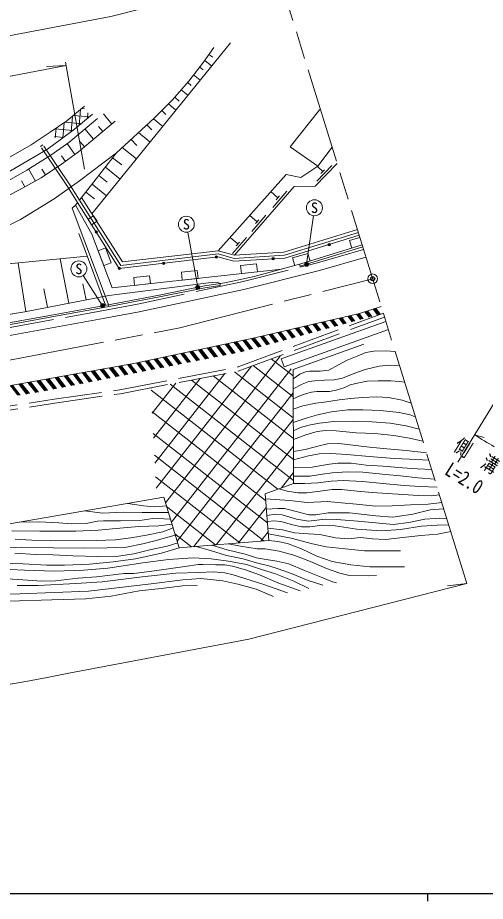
# Model space of a CAD drawing. Units: millimetres at full size, sheet at 1:1000; details may follow other scales. Extents: x 40000 to 680000, y 20000 to 380000.
# Drawn here: x 216560 to 275268, y 204000 to 314923 of the extents above; entities that cross this region are included whole.
import ezdxf
from ezdxf.enums import TextEntityAlignment as Align

# ---------------------------------------------------------------- set-up
doc = ezdxf.new("R2010")
doc.units = ezdxf.units.MM
doc.header["$LTSCALE"] = 1000
doc.header["$PDMODE"] = 32
doc.header["$PDSIZE"] = 500
doc.linetypes.add('CHAIN', pattern=[18.5, 12, -1.5, 3.5, -1.5])
doc.linetypes.add('DASHED', pattern=[7.5, 6, -1.5])
for name, color, linetype, lineweight in [('M-BGD', 7, 'Continuous', 13), ('M-BMK', 2, 'CHAIN', 13), ('M-BMK-SRVR', 3, 'Continuous', 13), ('M-STR-HTXT', 7, 'Continuous', 13), ('M-STR-STRC', 7, 'Continuous', 13), ('M-TTL-BAND', 7, 'Continuous', 25)]:
    doc.layers.add(name, color=color, linetype=linetype, lineweight=lineweight)
doc.layers.add('M-OTRS', color=6, linetype='Continuous')
doc.styles.add('ＭＳ ゴシック', font='')
doc.styles.get('ＭＳ ゴシック').set_extended_font_data('MS Gothic')

msp = doc.modelspace()

# ---------------------------------------------------------------- hatches: boundary and pattern name
at = {"layer": 'M-BGD'}
h = msp.add_hatch(dxfattribs=at)
h.set_pattern_fill('USER', color=256, style=0, pattern_type=2)
h.set_pattern_definition([(85, (0, -0), (-948.8755, 83.0158), []), (175, (0, -0), (-83.0158, -948.8755), [])])
h.paths.add_polyline_path([(225701, 302582), (224805, 303668), (222737, 301963), (220762, 300633), (221609, 299376), (222080, 299718), (223705, 300907)])
for points in [[(226274, 288029, -1), (226574, 288029, -0.41421), (226424, 287879, -0.41421)], [(255513, 286436, -1), (255813, 286436, -0.41421), (255663, 286286, -0.41421)], [(234731, 284101, -1), (235031, 284101, -0.41421), (234881, 283951, -0.41421)], [(241360, 284887, -1), (241660, 284887, -0.41421), (241510, 284737, -0.41421)], [(248486, 284659, -1), (248786, 284659, -0.41421), (248636, 284509, -0.41421)], [(229169, 283458, -1), (229469, 283458, -0.41421), (229319, 283308, -0.41421)]]:
    msp.add_hatch(color=256, dxfattribs=at).paths.add_polyline_path(points)
h = msp.add_hatch(dxfattribs=at)
h.set_pattern_fill('USER', color=256, style=0, pattern_type=2)
h.set_pattern_definition([(52, (0, -0), (-1626.257, 1270.571), []), (142, (0, -0), (-1270.571, -1626.257), [])])
h.paths.add_polyline_path([(251135, 270765), (250000, 271105), (249646, 272094), (249495, 272503), (244250, 270567), (233295, 268457), (234006, 254568), (234896, 254722), (236844, 248374), (248099, 249305), (247617, 255138), (251192, 256455)])
at = {"layer": 'M-STR-HTXT'}
for points in [[(253031, 284126, -0.41421), (252980, 283776, -0.41421), (252630, 283828, -1)], [(239308, 281275, -1), (239019, 280867, -1)], [(227277, 279005, -1), (227166, 278517, -1)]]:
    msp.add_hatch(color=256, dxfattribs=at).paths.add_polyline_path(points)
at = {"layer": 'M-STR-STRC'}
for points in [[(261526, 278440), (261202, 278340), (261750, 277627), (262081, 277717)], [(258337, 277541), (257997, 277462), (258543, 276752), (258874, 276842)], [(259434, 277796), (259094, 277717), (259612, 277043), (259943, 277134)], [(260481, 278117), (260157, 278017), (260681, 277335), (261012, 277426)], [(252851, 276266), (252511, 276187), (253198, 275294), (253529, 275384)], [(253948, 276521), (253608, 276442), (254267, 275585), (254598, 275676)], [(255046, 276776), (254705, 276697), (255336, 275877), (255667, 275967)], [(256143, 277031), (255802, 276952), (256405, 276168), (256736, 276259)], [(257240, 277286), (256900, 277207), (257474, 276460), (257805, 276551)], [(248462, 275247), (248122, 275168), (248922, 274127), (249253, 274217)], [(249560, 275502), (249219, 275423), (249991, 274419), (250322, 274509)], [(250657, 275757), (250316, 275678), (251060, 274710), (251391, 274801)], [(251754, 276012), (251413, 275932), (252129, 275002), (252460, 275092)], [(242935, 274026), (242590, 273952), (243525, 272736), (243873, 272805)], [(244047, 274262), (243702, 274189), (244646, 272960), (244978, 273051)], [(245158, 274498), (244813, 274425), (245715, 273252), (246046, 273342)], [(246268, 274737), (246104, 274699), (245925, 274661), (246784, 273544), (247115, 273634)], [(247365, 274992), (247025, 274913), (247853, 273835), (248184, 273926)], [(238488, 273081), (238143, 273008), (239037, 271846), (239385, 271915)], [(239600, 273317), (239255, 273244), (240159, 272068), (240507, 272137)], [(240712, 273554), (240367, 273480), (241281, 272291), (241629, 272360)], [(241823, 273790), (241478, 273716), (242403, 272513), (242751, 272583)], [(232930, 271901), (232585, 271827), (233426, 270733), (233774, 270802)], [(234042, 272137), (233697, 272064), (234548, 270956), (234896, 271025)], [(235153, 272373), (234808, 272300), (235670, 271178), (236019, 271247)], [(236265, 272609), (235920, 272536), (236792, 271401), (237141, 271470)], [(237377, 272845), (237032, 272772), (237915, 271623), (238263, 271692)], [(227282, 270837), (226929, 270773), (227816, 269620), (228164, 269689)], [(228419, 271040), (228066, 270977), (228938, 269843), (229286, 269912)], [(229556, 271244), (229203, 271180), (230060, 270065), (230408, 270134)], [(230692, 271447), (230340, 271384), (231182, 270288), (231530, 270357)], [(231818, 271665), (231473, 271591), (232304, 270510), (232652, 270580)], [(220462, 269616), (220109, 269552), (221083, 268285), (221431, 268354)], [(221598, 269819), (221246, 269756), (222205, 268507), (222553, 268577)], [(222735, 270023), (222382, 269959), (223327, 268730), (223676, 268799)], [(223872, 270226), (223519, 270163), (224449, 268953), (224798, 269022)], [(225009, 270430), (224656, 270366), (225572, 269175), (225920, 269244)], [(226145, 270633), (225793, 270570), (226694, 269398), (227042, 269467)], [(215915, 268802), (215562, 268739), (216511, 267503), (216871, 267558)], [(217051, 269005), (216699, 268942), (217670, 267678), (218030, 267732)], [(218188, 269209), (217835, 269146), (218829, 267853), (219147, 267901), (219187, 267909)], [(219325, 269412), (218972, 269349), (219961, 268062), (220309, 268131)]]:
    msp.add_hatch(color=256, dxfattribs=at).paths.add_polyline_path(points)

# ---------------------------------------------------------------- linework, layer by layer
at = {"layer": 'M-BGD'}
for p, q in [((225874, 290298), (243283, 311777)), ((240047, 309562), (240916, 308857)), ((241065, 309968), (240572, 310313)), ((239865, 308379), (239417, 308724)), ((238653, 307730), (239468, 307070)), ((238340, 306407), (237907, 306787)), ((237091, 305858), (237932, 305176)), ((235487, 304097), (236435, 303328)), ((236831, 304450), (236280, 304934)), ((227314, 302872), (228392, 301574)), ((235159, 302757), (234653, 303263)), ((233602, 302218), (234769, 301273)), ((225009, 300951), (226085, 299657)), ((226700, 301264), (227239, 300616)), ((233381, 300833), (232792, 301472)), ((231505, 298864), (230796, 299634)), ((231729, 300493), (233182, 299315)), ((219433, 298751), (219723, 298946)), ((222774, 299114), (223756, 297767)), ((224394, 299345), (224932, 298698)), ((229690, 298615), (231456, 297184)), ((222048, 297564), (222544, 296884)), ((229619, 296443), (228482, 297334)), ((254130, 294419), (256005, 296362)), ((254852, 295599), (254185, 296242)), ((217936, 295933), (218785, 294415)), ((219578, 295920), (220066, 295193)), ((227814, 294291), (226751, 295125)), ((227566, 296165), (229415, 294666)), ((254633, 295372), (255071, 295826)), ((217058, 294430), (217476, 293683)), ((225891, 294028), (227705, 292557)), ((226188, 292169), (225102, 293021)), ((249232, 292314), (248347, 293084)), ((248573, 291098), (250345, 293135)), ((249026, 292076), (249439, 292551)), ((228025, 278652), (223388, 291029)), ((246618, 289309), (245698, 290110)), ((245959, 288094), (247731, 290131)), ((246412, 289071), (246825, 289547)), ((227586, 278827), (224220, 287812)), ((244190, 286518), (243237, 287346)), ((243530, 285302), (245302, 287339)), ((259525, 287334), (258221, 286951)), ((243983, 286280), (244396, 286755)), ((258221, 286951), (258503, 285992)), ((252979, 285332), (251060, 284769)), ((253261, 284372), (252979, 285332)), ((211255, 283600), (225283, 284974)), ((216608, 284124), (217597, 278031)), ((221899, 284642), (222983, 279087)), ((251060, 284769), (251341, 283809)), ((251952, 283973), (252017, 283732)), ((219841, 280899), (220297, 278563)), ((224757, 281511), (225148, 279509)), ((242000, 281293), (241962, 281540)), ((249646, 272094), (262782, 276792)), ((250000, 271105), (263093, 275788)), ((249646, 272094), (250000, 271105))]:
    msp.add_line(p, q, dxfattribs=at)
for points in [[(224313, 292015), (228956, 297939), (233690, 302299), (235959, 304569), (238062, 306964), (239893, 309342), (241176, 311176)], [(123502, 303740), (160726, 292121), (165135, 290747), (169311, 289776), (172724, 289134), (174688, 288911), (177813, 288596), (180470, 288497), (183861, 288507), (187372, 288725), (189866, 288969), (192330, 289229), (195547, 289849), (198769, 290572), (203706, 292036), (206713, 293144), (209534, 294359), (212593, 295833), (215115, 297160), (218236, 298972), (220623, 300539), (222737, 301963), (224964, 303799)], [(121274, 301567), (123199, 302442), (153668, 292649), (162158, 289868), (166926, 288569), (171155, 287710), (175030, 287113), (178551, 286874), (181315, 286783), (185424, 286764), (189389, 287086), (193090, 287585), (196917, 288307), (199650, 288911), (201911, 289571), (203722, 290187), (206630, 291225), (208972, 292205), (212016, 293695), (215172, 295392), (220289, 298416), (222080, 299718), (223705, 300907), (225967, 302805)], [(121840, 301036), (122994, 301574), (148756, 293277), (160149, 289579), (165347, 288001), (168656, 287177), (172618, 286417), (176068, 286051), (179008, 285753), (182064, 285741), (187109, 285902), (189715, 286104), (195571, 287057), (198644, 287763), (201386, 288487), (203691, 289202), (206682, 290304), (209268, 291395), (211612, 292437), (214844, 294146), (217692, 295783), (220736, 297666), (222972, 299255), (226587, 302266)], [(187344, 285920), (191475, 285900), (196085, 286431), (199352, 286954), (202017, 287551), (204969, 288355), (207392, 289125), (210370, 290157), (213614, 291676), (216716, 293257), (219518, 294825), (222056, 296528), (224211, 298098), (228814, 301925)], [(241744, 285670), (250252, 295224), (252127, 294844), (254242, 296281)], [(256659, 296607), (253908, 293757), (251260, 293730), (243759, 285109)], [(259338, 287941), (250050, 285097), (243717, 284705), (241712, 285263), (229496, 283832), (224313, 292015)], [(259221, 288324), (249978, 285493), (243759, 285109), (241744, 285670), (229700, 284258), (224575, 292349)], [(223388, 291029), (223818, 291383), (224084, 291722)], [(223818, 291383), (225855, 287735), (228431, 281003), (249695, 283366)], [(259440, 287607), (250113, 284750), (243680, 284352), (241685, 284908), (229319, 283458), (224084, 291722)], [(150105, 276083), (155443, 275211), (159683, 274563), (164925, 273976), (168456, 273688), (173136, 273415), (177597, 273253), (180525, 273182), (185496, 273254), (190100, 273399), (193719, 273694), (201492, 274534), (207532, 275294), (213773, 276313), (220786, 277598), (228188, 278936), (234531, 280150), (240022, 281242), (242557, 281632), (246260, 282443), (252099, 284013), (259814, 286397)], [(252017, 283732), (252169, 283772), (259888, 286158)], [(127473, 279317), (135742, 277560), (143954, 275912), (150768, 274555), (157148, 273414), (162477, 272637), (165735, 272333), (169497, 272045), (173479, 271847), (176365, 271700), (183184, 271705), (191405, 271961), (198969, 272606), (202279, 273062), (215333, 274974), (227301, 277149), (231810, 277985), (244934, 280807), (254460, 283199), (260285, 284873)], [(150293, 275799), (155404, 274964), (159650, 274315), (164901, 273728), (168439, 273439), (173124, 273166), (177589, 273003), (180524, 272932), (185501, 273004), (190114, 273149), (193743, 273445), (201521, 274286), (207567, 275046), (213816, 276067), (220831, 277352), (228234, 278690), (234579, 279904), (240065, 280995), (242000, 281293)], [(150511, 277134), (155721, 276120), (159524, 275536), (163319, 275048), (166870, 274732), (170362, 274486), (175007, 274281), (177879, 274275), (183908, 274242), (188503, 274426), (194138, 274832), (200350, 275383), (206817, 276282), (217453, 278008), (227985, 280062), (240530, 281632), (241590, 281722), (241962, 281540)], [(140602, 265937), (141261, 260009), (167900, 249733), (207517, 250012), (234896, 254722), (236844, 248374), (248099, 249305), (247617, 255138), (251192, 256455), (251135, 270765), (260015, 273927)], [(251139, 269582), (252002, 270182), (252697, 270450), (253178, 270530), (254515, 270556), (255611, 270690), (256841, 271331), (257937, 271946), (259193, 272426), (260262, 272907), (261252, 273041), (262775, 273094), (263950, 273015)], [(251144, 268314), (252262, 268934), (253117, 269236), (253872, 269353), (255063, 269403), (256287, 269470), (257343, 269688), (258886, 270291), (260194, 270744), (261938, 271196), (263246, 271314), (264503, 271224)], [(251149, 267057), (252077, 267510), (252815, 267727), (253436, 267912), (254123, 268012), (255717, 267996), (256555, 268146), (257645, 268515), (258299, 268817), (259389, 269085), (260446, 269286), (261821, 269336), (263414, 269319), (264471, 269269), (265142, 269157)], [(251154, 265767), (252346, 266219), (253989, 266521), (255348, 266705), (256924, 266957), (258366, 267107), (259792, 267241), (261586, 267325), (263095, 267258), (264839, 266906), (265959, 266513)], [(251161, 264088), (252916, 264675), (254375, 265127), (255951, 265463), (258014, 265697), (259926, 265697), (262089, 265597), (264440, 265380), (265849, 265061), (266479, 264831)], [(251165, 263046), (252178, 263515), (253318, 263834), (254442, 264035), (256270, 264236), (258701, 264286), (261019, 264202), (263317, 264018), (265346, 263699), (266959, 263277)], [(251170, 261989), (252733, 262542), (254142, 262961), (255215, 263095), (256523, 263045), (259072, 262827), (261386, 262743), (263784, 262492), (265730, 262140), (267423, 261776)], [(251176, 260471), (252658, 260724), (254415, 261180), (255462, 261416), (256864, 261450), (258638, 261281), (260716, 260994), (262912, 260808), (265311, 260606), (267883, 260288)], [(251180, 259405), (253061, 259911), (254412, 260181), (255882, 260215), (257875, 260080), (260696, 259844), (263855, 259607), (265764, 259523), (268163, 259382)], [(251184, 258449), (253516, 258499), (254686, 258703), (255686, 258889), (256737, 258991), (258416, 258991), (260298, 258754), (262434, 258635), (264859, 258415), (266761, 258280), (268532, 258186)], [(251188, 257380), (253244, 257380), (254821, 257601), (256042, 257804), (257941, 257923), (259875, 257889), (262740, 257584), (264622, 257398), (266826, 257177), (268897, 257007)], [(251192, 256455), (252551, 256455), (254229, 256551), (255925, 256754), (257417, 256805), (259841, 256686), (262385, 256432), (265080, 256212), (267098, 256076), (269215, 255975)], [(249404, 255796), (250398, 255483), (251737, 255263), (252873, 255263), (254535, 255483), (256027, 255704), (257230, 255704), (259163, 255483), (261045, 255331), (262978, 255178), (264894, 255077), (266861, 254958), (268454, 254907), (269515, 255007)], [(247668, 254515), (250666, 254296), (252921, 254059), (255464, 254178), (257227, 254042), (259092, 253856), (261539, 253602), (263573, 253636), (265862, 253755), (268100, 253873), (269811, 254048)], [(235487, 252795), (234182, 252789), (232194, 252789), (229811, 252841), (227257, 252738), (224965, 253013)], [(235231, 253630), (233754, 253509), (232365, 253629), (230406, 253949)], [(247775, 253221), (249278, 253326), (250058, 253292), (251838, 252851), (253126, 252530), (254008, 252530), (255551, 252767), (258196, 252750), (261519, 252394), (263641, 252242), (266150, 252581), (268338, 253124), (270051, 253271)], [(235738, 251978), (234931, 252032), (233515, 252049), (231875, 251825), (229475, 251773), (227316, 251773), (226574, 251704), (225158, 251410), (223291, 251394), (221720, 251515), (219320, 251618), (216781, 251606)], [(247841, 252428), (248973, 252602), (249778, 252499), (251544, 251951), (253052, 251728), (255178, 251968), (256566, 251934), (258743, 251746), (261503, 251506), (263714, 251300), (265651, 251557), (267674, 251951), (268977, 252054), (269508, 252105), (270434, 252032)], [(235931, 251348), (234291, 251135), (231787, 251032), (229404, 250842), (226676, 250600), (223878, 250462), (219350, 250481), (215807, 250516)], [(236075, 250879), (234784, 250398), (232739, 249983), (230764, 249619), (228823, 249359), (226466, 249290), (220729, 249273), (218333, 249341), (216254, 249444)], [(247903, 251675), (248730, 251780), (249604, 251677), (250924, 251317), (252192, 251026), (253255, 251026), (254781, 251215), (256426, 251146), (259135, 250701), (262241, 250512), (264607, 250683), (267264, 251077), (269201, 251231), (270671, 251264)], [(247972, 250835), (249792, 250632), (251318, 250255), (253049, 250135), (254472, 250066), (256443, 249638), (258106, 249518), (259617, 249656), (261109, 249502), (262720, 249416), (264914, 249673), (267177, 249913), (269268, 250101), (270937, 250406)], [(236351, 249979), (233795, 249254), (232253, 248890), (230225, 248457), (227782, 248354), (224818, 248336), (221057, 248371), (217085, 248458), (214069, 248302)], [(248031, 250133), (250906, 249586), (253580, 248884), (255294, 248507), (257677, 248267), (260111, 247976), (264624, 247976)], [(236648, 249011), (235336, 248581), (233328, 248162), (231163, 247622), (229226, 247342), (226642, 247273), (223500, 247377), (220968, 247499), (218838, 247552), (216197, 247708)], [(238951, 248548), (240769, 248025), (242775, 247409), (244883, 246998), (246529, 246484), (248071, 246107), (249254, 245747), (251002, 245096), (253044, 244289), (254861, 243673)], [(240923, 248711), (242845, 248109), (245125, 247561), (246547, 247116), (247747, 246910), (249084, 246688), (250593, 246379), (252547, 245540), (254655, 244683), (256078, 244118), (256592, 243998)], [(243033, 248886), (244527, 248590), (246619, 248265), (247647, 248265), (249379, 247957), (251230, 247443), (253321, 246672), (255344, 245764), (257007, 245182), (258018, 244959), (260572, 244873), (261601, 244890)], [(248099, 249305), (249210, 249159), (250444, 248919), (252175, 248234), (254112, 247326), (256049, 246658), (258380, 246247), (260763, 245973), (265134, 245973)], [(236844, 248374), (234623, 247693), (231370, 247010), (228539, 246624), (225567, 246342), (222454, 246202), (220232, 246182), (217261, 246358), (214675, 246464)], [(252029, 242981), (249219, 243965), (246913, 244972), (245144, 245621), (243540, 246092), (242555, 246260), (241425, 246260), (239802, 246271), (239264, 246271), (237529, 246036), (234010, 245510), (231133, 245163), (229924, 245152), (226473, 244749), (224156, 244548), (221310, 244245), (219552, 244178), (216628, 244403), (213748, 244570)], [(253117, 243261), (251228, 244196), (248916, 245096), (247063, 245695), (245280, 246295), (243021, 246718), (240850, 247000), (238573, 247106), (235498, 246912), (232268, 246506), (227891, 245836), (224868, 245554), (221179, 245431), (217437, 245572), (213795, 245732)], [(250446, 242742), (247470, 243752), (245070, 244527), (243606, 244998), (242578, 245233), (241116, 245359), (239312, 245269), (236422, 245197), (232201, 244746), (227181, 244114), (223880, 243880), (219131, 243647), (216479, 243647)], [(248661, 242254), (246514, 243187), (244179, 243793), (242308, 244249), (239570, 244506), (237273, 244341), (233305, 243845), (225470, 242946), (216816, 242615), (208577, 242466)], [(239087, 243661), (237248, 243624), (234555, 243289), (231824, 242992), (228277, 242287), (225119, 241953), (220841, 241843), (215454, 241676), (210160, 241490), (203840, 241416), (200720, 241341), (197095, 240893), (193268, 240225), (189621, 239221), (186630, 238163), (184587, 237922), (182711, 237848), (181243, 237532)]]:
    msp.add_lwpolyline(points, dxfattribs=at)
at = {"layer": 'M-BGD', "linetype": 'DASHED'}
for points in [[(256024, 298662), (254242, 296281), (250753, 298706), (254535, 303480)], [(224084, 291722), (222894, 293602), (219433, 298751)], [(224313, 292015), (223187, 293794), (219723, 298946)], [(228956, 297939), (224307, 294439), (221139, 292190), (216916, 289606), (213658, 287981), (209453, 286364), (202634, 284574), (198664, 283788)], [(127681, 280295), (135944, 278540), (144151, 276892), (150953, 275538), (157308, 274402), (162596, 273630), (165820, 273329), (169560, 273043), (173529, 272846), (176390, 272700), (183168, 272705), (191347, 272960), (198858, 273600), (202139, 274052), (215171, 275961), (227120, 278132), (231614, 278966), (244707, 281781), (254200, 284164), (259990, 285829)], [(148393, 266305), (172173, 259709), (195828, 262583), (221234, 266541), (229488, 267723), (244250, 270567), (262612, 277343)], [(148501, 266794), (172211, 260217), (195760, 263079), (221160, 267036), (229405, 268217), (244115, 271051), (262464, 277822)]]:
    msp.add_lwpolyline(points, dxfattribs=at)
at = {"layer": 'M-BGD'}
for points in [[(225420, 289614), (225848, 288938), (226524, 289366), (226096, 290042)], [(226648, 285664), (227362, 283796), (228296, 284154), (227581, 286022)], [(244660, 282807), (246648, 283028), (246537, 284022), (244549, 283801)], [(237224, 281980), (239212, 282201), (239102, 283195), (237114, 282974)], [(231245, 281315), (233232, 281536), (233122, 282530), (231134, 282309)]]:
    msp.add_lwpolyline(points, close=True, dxfattribs=at)
for centre in [(226424, 288029), (255663, 286436), (234881, 284101), (241510, 284887), (248636, 284659), (229319, 283458)]:
    msp.add_circle(centre, 150, dxfattribs=at)
at = {"layer": 'M-BMK'}
for p, q in [((271800, 259116), (313472, 327167)), ((272952, 243884), (249302, 320415))]:
    msp.add_line(p, q, dxfattribs=at)
msp.add_lwpolyline([(215534, 271942), (236927, 275985), (261127, 282150)], dxfattribs=at)
at = {"layer": 'M-BMK-SRVR'}
msp.add_circle((261127, 282150), 600, dxfattribs=at)
at = {"layer": 'M-OTRS'}
msp.add_point((261127, 282150), dxfattribs=at)
at = {"layer": 'M-STR-HTXT'}
for p, q in [((209035, 306333), (222644, 308905)), ((222644, 308905), (220192, 308789)), ((224931, 295925), (222565, 309356)), ((252831, 283977), (253677, 290073)), ((239164, 281071), (237913, 288006)), ((227222, 278761), (224783, 282551)), ((273912, 262565), (275126, 262218)), ((272952, 243884), (270512, 243615))]:
    msp.add_line(p, q, dxfattribs=at)
for points in [[(208106, 311246), (228267, 315056), (249302, 320415)], [(222963, 232637), (245586, 236913), (272952, 243884)]]:
    msp.add_lwpolyline(points, dxfattribs=at)
for centre in [(252831, 283977), (239164, 281071), (227222, 278761)]:
    msp.add_circle(centre, 250, dxfattribs=at)
for centre, radius, start, end in [((327002, 347309), 100000, 237.9339, 239.59902), ((180190, 438019), 209788, 257.9395, 281.76423)]:
    msp.add_arc(centre, radius, start, end, dxfattribs=at)
at = {"layer": 'M-STR-STRC'}
for p, q in [((262081, 277717), (261526, 278440)), ((258543, 276752), (257997, 277462)), ((258874, 276842), (258337, 277541)), ((259612, 277043), (259094, 277717)), ((259943, 277134), (259434, 277796)), ((260681, 277335), (260157, 278017)), ((261012, 277426), (260481, 278117)), ((261750, 277627), (261202, 278340)), ((253529, 275384), (252851, 276266)), ((254267, 275585), (253608, 276442)), ((254598, 275676), (253948, 276521)), ((255336, 275877), (254705, 276697)), ((255667, 275967), (255046, 276776)), ((256405, 276168), (255802, 276952)), ((256736, 276259), (256143, 277031)), ((257474, 276460), (256900, 277207)), ((257805, 276551), (257240, 277286)), ((248922, 274127), (248122, 275168)), ((249253, 274217), (248462, 275247)), ((249991, 274419), (249219, 275423)), ((250322, 274509), (249560, 275502)), ((251060, 274710), (250316, 275678)), ((251391, 274801), (250657, 275757)), ((252129, 275002), (251413, 275932)), ((252460, 275092), (251754, 276012)), ((253198, 275294), (252511, 276187)), ((243873, 272805), (242935, 274026)), ((244646, 272960), (243702, 274189)), ((244978, 273051), (244047, 274262)), ((245715, 273252), (244813, 274425)), ((246046, 273342), (245158, 274498)), ((246784, 273544), (245925, 274661)), ((247115, 273634), (246268, 274737)), ((247853, 273835), (247025, 274913)), ((248184, 273926), (247365, 274992)), ((239037, 271846), (238143, 273008)), ((239385, 271915), (238488, 273081)), ((240159, 272068), (239255, 273244)), ((240507, 272137), (239600, 273317)), ((241281, 272291), (240367, 273480)), ((241629, 272360), (240712, 273554)), ((242403, 272513), (241478, 273716)), ((242751, 272583), (241823, 273790)), ((243525, 272736), (242590, 273952)), ((233426, 270733), (232585, 271827)), ((233774, 270802), (232930, 271901)), ((234548, 270956), (233697, 272064)), ((234896, 271025), (234042, 272137)), ((235670, 271178), (234808, 272300)), ((236019, 271247), (235153, 272373)), ((236019, 271247), (235153, 272373)), ((236792, 271401), (235920, 272536)), ((237141, 271470), (236265, 272609)), ((237915, 271623), (237032, 272772)), ((238263, 271692), (237377, 272845)), ((227816, 269620), (226929, 270773)), ((228164, 269689), (227282, 270837)), ((228938, 269843), (228066, 270977)), ((229286, 269912), (228419, 271040)), ((230060, 270065), (229203, 271180)), ((230408, 270134), (229556, 271244)), ((231182, 270288), (230340, 271384)), ((231530, 270357), (230692, 271447)), ((232304, 270510), (231473, 271591)), ((232652, 270580), (231818, 271665)), ((221083, 268285), (220109, 269552)), ((221431, 268354), (220462, 269616)), ((222205, 268507), (221246, 269756)), ((222553, 268577), (221598, 269819)), ((223327, 268730), (222382, 269959)), ((223676, 268799), (222735, 270023)), ((224449, 268953), (223519, 270163)), ((224798, 269022), (223872, 270226)), ((225572, 269175), (224656, 270366)), ((225920, 269244), (225009, 270430)), ((226694, 269398), (225793, 270570)), ((227042, 269467), (226145, 270633)), ((216871, 267558), (215915, 268802)), ((217670, 267678), (216699, 268942)), ((218030, 267732), (217051, 269005)), ((218829, 267853), (217835, 269146)), ((219187, 267909), (218188, 269209)), ((219961, 268062), (218972, 269349)), ((220309, 268131), (219325, 269412))]:
    msp.add_line(p, q, dxfattribs=at)
msp.add_lwpolyline([(147351, 268629), (155311, 267328), (162059, 266311), (166959, 265784), (174537, 265315), (180170, 265237), (186460, 265243), (192320, 265625), (200536, 266459), (213759, 268416), (231339, 271563), (246104, 274699), (259469, 277804), (262208, 278651)], dxfattribs=at)
for centre in [(253815, 291064), (237736, 288990), (224242, 283392)]:
    msp.add_circle(centre, 1000, dxfattribs=at)
at = {"layer": 'M-TTL-BAND'}
for p, q in [((40000, 205000), (579000, 205000)), ((268000, 205000), (268000, 204000))]:
    msp.add_line(p, q, dxfattribs=at)

# ---------------------------------------------------------------- texts
at = {"layer": 'M-STR-HTXT', "style": 'ＭＳ ゴシック', "width": 0.8}
for s, rotation, p in [('側\u3000溝', 328.35, (273407, 258677)), ('L=2.0', 328, (271854, 255881))]:
    msp.add_text(s, height=1833, rotation=rotation, dxfattribs=at).set_placement(p, align=Align.BOTTOM_CENTER)
at = {"layer": 'M-STR-STRC', "style": 'ＭＳ ゴシック'}
for p in [(253815, 291064), (237736, 288990), (224242, 283392)]:
    msp.add_text('S', height=1320, dxfattribs=at).set_placement(p, align=Align.MIDDLE_CENTER)

doc.saveas('drawing.dxf')
